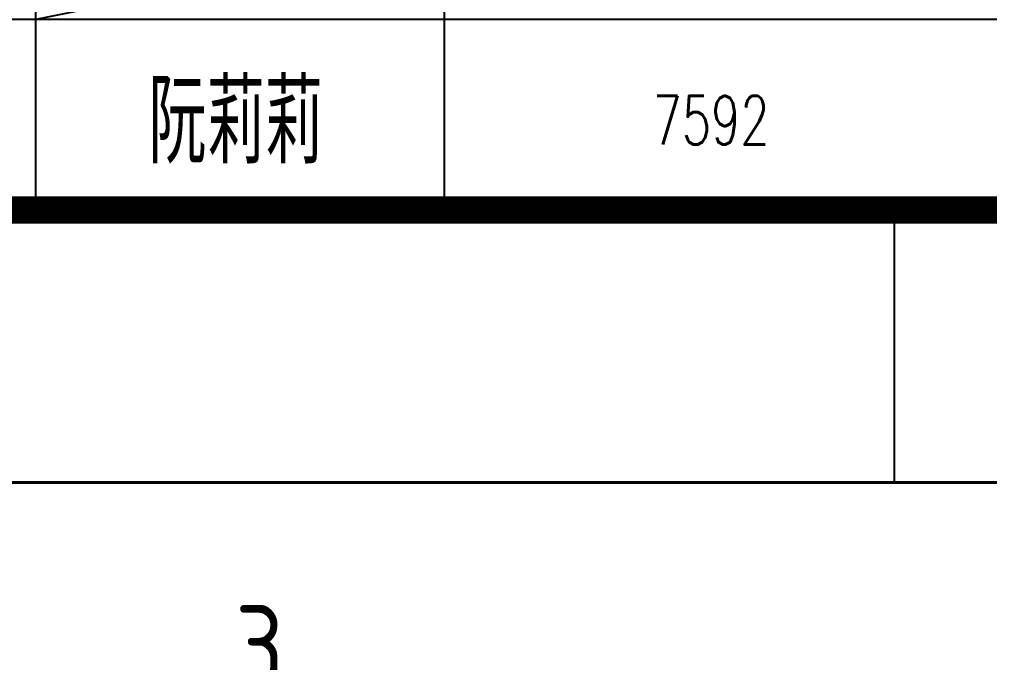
# Model space of a CAD drawing. Extents: x 238398 to 585159, y -66832 to 191741.
# Drawn here: x 465674 to 469234, y 21619 to 23980 of the extents above; entities that cross this region are included whole.
import ezdxf
from ezdxf.enums import TextEntityAlignment as Align

# ---------------------------------------------------------------- set-up
doc = ezdxf.new("R2010")
doc.units = 0
doc.header["$LTSCALE"] = 1000
doc.header["$MEASUREMENT"] = 0
doc.layers.add('PUB_TEXT', color=7, linetype='Continuous', lineweight=20)
doc.styles.add('HZ', font='geditxt.shx', dxfattribs={"width": 0.75, "bigfont": 'hzfs_1.shx'})
doc.styles.get("Standard").update_dxf_attribs({"font": 'gbenor.shx', "bigfont": 'gbcbig.shx'})
doc.styles.add('TK', font='GEDITXT.SHX', dxfattribs={"width": 0.85, "height": 3.5, "bigfont": 'hztxt1.shx'})

# ---------------------------------------------------------------- blocks, each defined once
blk = doc.blocks.new('GEDI_WK_A1_V')
at = {"color": 3}
blk.add_line((445.5, 10), (445.5, 0), dxfattribs=at)
for points, const_width in [([(0, 841), (0, 0), (594, 0), (594, 841)], 0.1), ([(10, 816), (10, 10), (584, 10), (584, 816)], 1)]:
    blk.add_lwpolyline(points, close=True, dxfattribs=dict(at, const_width=const_width))
blk = doc.blocks.new('GEDI_TQ_2012')
at = {"color": 2}
for p, q in [((-170, 0), (-170, 28)), ((-155, 0), (-155, 28)), ((0, 7), (-180, 7))]:
    blk.add_line(p, q, dxfattribs=at)
at = {"color": 7}
blk.add_line((0, 0), (-180, 0), dxfattribs=at)
blk = doc.blocks.new('CEEC_TK_A1_V')
for name, p in [('GEDI_WK_A1_V', (0, 0)), ('GEDI_TQ_2012', (584, 10))]:
    blk.add_blockref(name, p)
at = {"style": 'TK', "width": 0.85}
for tag, height, p in [('PROJECTNAME', 4.75, (529, 44)), ('PHASE', 4, (571, 44)), ('DRAWINGNAME', 4.75, (539, 31))]:
    blk.add_attdef(tag, text='', height=height, dxfattribs=at).set_placement(p, align=Align.MIDDLE_CENTER)
for tag, p, height in [('APPROVE', (416, 32.75), 3.5), ('DESIGN', (461, 32.75), 3.5), ('REVIEW1', (416, 25.75), 3.5), ('DRAW', (461, 25.75), 3.5), ('DRAWINGNUMBER', (511, 18.5), 4), ('REVIEW2', (416, 18.75), 3.5), ('PROPORTION', (461, 18.75), 3.5), ('CHECK', (416, 11.75), 3.5), ('DATE', (461, 11.75), 3.5), ('VERSION', (577, 11.75), 3.5)]:
    blk.add_attdef(tag, p, '', height=height, dxfattribs=at)
blk = doc.blocks.new('GEDI_WK_A1')
at = {"color": 3, "const_width": 0.1}
blk.add_lwpolyline([(0, 0), (841, 0), (841, 594), (0, 594)], close=True, dxfattribs=at)
at = {"color": 3}
blk.add_text('3', height=3, dxfattribs=at).set_placement((175.208, 588), align=Align.MIDDLE)
blk = doc.blocks.new('CEEC_TK_A1')
blk.add_blockref('GEDI_WK_A1', (0, 0))
at = {"style": 'TK', "width": 0.85}
for tag, height, p in [('PROJECTNAME', 4.75, (776, 44)), ('PHASE', 4, (818, 44)), ('DRAWINGNAME', 4.75, (786, 31))]:
    blk.add_attdef(tag, text='', height=height, dxfattribs=at).set_placement(p, align=Align.MIDDLE_CENTER)
for tag, p, height in [('APPROVE', (663, 32.75), 3.5), ('DESIGN', (708, 32.75), 3.5), ('REVIEW1', (663, 25.75), 3.5), ('DRAW', (708, 25.75), 3.5), ('DRAWINGNUMBER', (758, 18.5), 4), ('REVIEW2', (663, 18.75), 3.5), ('PROPORTION', (708, 18.75), 3.5), ('CHECK', (663, 11.75), 3.5), ('DATE', (708, 11.75), 3.5), ('VERSION', (824, 11.75), 3.5)]:
    blk.add_attdef(tag, p, '', height=height, dxfattribs=at)

msp = doc.modelspace()

# ---------------------------------------------------------------- linework, layer by layer
msp.add_lwpolyline([(469234.5, 24680.2), (465734.5, 23980.2)])

# ---------------------------------------------------------------- block references
at = {"xscale": 100, "yscale": 100, "zscale": 100}
for name, p in [('CEEC_TK_A1_V', (424334.5, 22280.2)), ('CEEC_TK_A1', (449034.5, -37119.8))]:
    msp.add_blockref(name, p, dxfattribs=at)

# ---------------------------------------------------------------- texts
at = {"layer": 'PUB_TEXT', "style": 'HZ', "width": 0.7}
for s, height, p in [('阮莉莉', 304.25, (466148.2, 23451.1)), ('7592', 178.56, (467998.1, 23520.6))]:
    msp.add_text(s, height=height, dxfattribs=at).set_placement(p)

doc.saveas('drawing.dxf')
